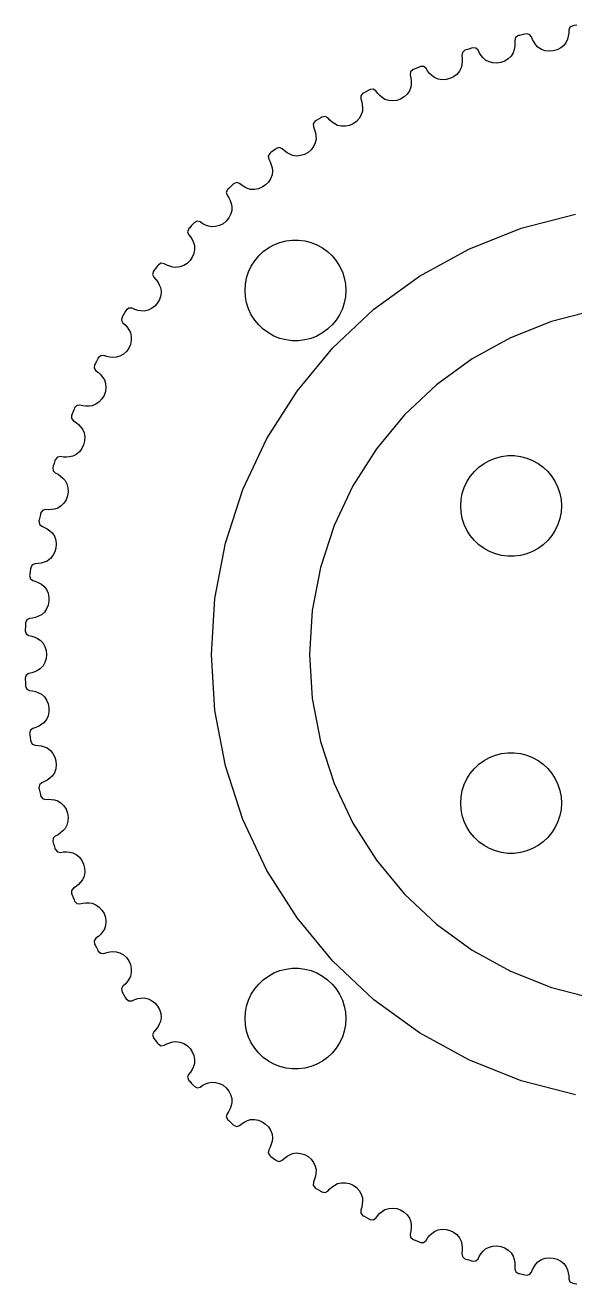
# Model space of a CAD drawing. Header units: metres. Extents: x -22.6 to 22.6, y -22.6 to 22.6.
# Drawn here: x -22.65 to -3.03, y -22.47 to 22.47 of the extents above; entities that cross this region are included whole.
import ezdxf

# ---------------------------------------------------------------- set-up
doc = ezdxf.new("R2010")
doc.units = ezdxf.units.M

msp = doc.modelspace()

# ---------------------------------------------------------------- linework, layer by layer
for p, q in [((-2.95828, 22.4704), (-3.05629, 22.4573)), ((-5.14252, 22.031), (-5.17279, 21.9263)), ((-5.04366, 22.0959), (-5.14252, 22.031)), ((-5.00195, 22.1055), (-5.04366, 22.0959)), ((-4.90544, 22.1271), (-5.00195, 22.1055)), ((-4.80885, 22.1483), (-4.90544, 22.1271)), ((-4.76701, 22.1573), (-4.80885, 22.1483)), ((-4.64984, 22.1402), (-4.76701, 22.1573)), ((-4.57828, 22.058), (-4.64984, 22.1402)), ((-4.53749, 21.9557), (-4.57828, 22.058)), ((-3.26216, 22.0743), (-3.29213, 21.9668)), ((-3.24538, 22.1835), (-3.26216, 22.0743)), ((-3.24211, 22.2937), (-3.24538, 22.1835)), ((-3.20282, 22.3953), (-3.24211, 22.2937)), ((-3.09868, 22.4514), (-3.20282, 22.3953)), ((-3.05629, 22.4573), (-3.09868, 22.4514)), ((-6.95026, 21.5723), (-7.04308, 21.4989)), ((-6.90953, 21.5854), (-6.95026, 21.5723)), ((-6.81528, 21.6153), (-6.90953, 21.5854)), ((-6.7209, 21.6449), (-6.81528, 21.6153)), ((-6.68001, 21.6575), (-6.7209, 21.6449)), ((-6.56178, 21.6507), (-6.68001, 21.6575)), ((-6.48334, 21.5751), (-6.56178, 21.6507)), ((-6.43379, 21.4767), (-6.48334, 21.5751)), ((-5.19414, 21.5963), (-5.2276, 21.4879)), ((-5.17365, 21.706), (-5.19414, 21.5963)), ((-5.16644, 21.8163), (-5.17365, 21.706)), ((-5.17279, 21.9263), (-5.16644, 21.8163)), ((-4.48425, 21.8588), (-4.53749, 21.9557)), ((-4.4193, 21.768), (-4.48425, 21.8588)), ((-4.34335, 21.6839), (-4.4193, 21.768)), ((-4.22226, 21.6066), (-4.34335, 21.6839)), ((-4.08742, 21.559), (-4.22226, 21.6066)), ((-3.66052, 21.5908), (-3.80011, 21.5515)), ((-3.53267, 21.6568), (-3.66052, 21.5908)), ((-3.42226, 21.7477), (-3.53267, 21.6568)), ((-3.33492, 21.8618), (-3.42226, 21.7477)), ((-3.29213, 21.9668), (-3.33492, 21.8618)), ((-7.04308, 21.4989), (-7.0641, 21.392)), ((-7.0641, 21.392), (-7.0482, 21.2829)), ((-7.04576, 21.1725), (-7.05661, 21.0614)), ((-7.0482, 21.2829), (-7.04576, 21.1725)), ((-6.37231, 21.3848), (-6.43379, 21.4767)), ((-6.2997, 21.3), (-6.37231, 21.3848)), ((-6.21671, 21.2229), (-6.2997, 21.3)), ((-6.08934, 21.1564), (-6.21671, 21.2229)), ((-5.95085, 21.1207), (-6.08934, 21.1564)), ((-5.66399, 21.1383), (-5.8071, 21.1149)), ((-5.52835, 21.1896), (-5.66399, 21.1383)), ((-5.40674, 21.2665), (-5.52835, 21.1896)), ((-5.30467, 21.3667), (-5.40674, 21.2665)), ((-5.2276, 21.4879), (-5.30467, 21.3667)), ((-3.94472, 21.5407), (-4.08742, 21.559)), ((-3.80011, 21.5515), (-3.94472, 21.5407)), ((-8.89003, 20.8033), (-8.90166, 20.6949)), ((-8.90166, 20.6949), (-8.87631, 20.5877)), ((-8.80396, 20.8844), (-8.89003, 20.8033)), ((-8.76453, 20.901), (-8.80396, 20.8844)), ((-8.67325, 20.9391), (-8.76453, 20.901)), ((-8.5818, 20.9767), (-8.67325, 20.9391)), ((-8.54216, 20.9928), (-8.5818, 20.9767)), ((-8.4238, 20.9964), (-8.54216, 20.9928)), ((-8.33907, 20.9279), (-8.4238, 20.9964)), ((-8.28113, 20.8342), (-8.33907, 20.9279)), ((-8.21187, 20.748), (-8.28113, 20.8342)), ((-8.13214, 20.6699), (-8.21187, 20.748)), ((-7.23965, 20.7143), (-7.35411, 20.6272)), ((-7.14671, 20.823), (-7.23965, 20.7143)), ((-7.08051, 20.9505), (-7.14671, 20.823)), ((-7.05661, 21.0614), (-7.08051, 20.9505)), ((-5.8071, 21.1149), (-5.95085, 21.1207)), ((-8.87952, 20.2537), (-8.93437, 20.1209)), ((-8.86537, 20.3662), (-8.87952, 20.2537)), ((-8.87631, 20.5877), (-8.86426, 20.4778)), ((-8.86426, 20.4778), (-8.86537, 20.3662)), ((-8.04276, 20.6003), (-8.13214, 20.6699)), ((-7.91006, 20.5452), (-8.04276, 20.6003)), ((-7.769, 20.5217), (-7.91006, 20.5452)), ((-7.62529, 20.5285), (-7.769, 20.5217)), ((-7.48477, 20.5642), (-7.62529, 20.5285)), ((-7.35411, 20.6272), (-7.48477, 20.5642)), ((-10.6693, 19.9493), (-10.6715, 19.8403)), ((-10.6715, 19.8403), (-10.6369, 19.7357)), ((-10.5907, 20.0376), (-10.6693, 19.9493)), ((-10.5528, 20.0576), (-10.5907, 20.0376)), ((-10.4652, 20.1035), (-10.5528, 20.0576)), ((-10.3774, 20.149), (-10.4652, 20.1035)), ((-10.3393, 20.1685), (-10.3774, 20.149)), ((-10.2217, 20.1823), (-10.3393, 20.1685)), ((-10.1313, 20.1215), (-10.2217, 20.1823)), ((-10.0654, 20.0332), (-10.1313, 20.1215)), ((-9.98894, 19.9534), (-10.0654, 20.0332)), ((-9.90269, 19.8825), (-9.98894, 19.9534)), ((-9.80757, 19.8209), (-9.90269, 19.8825)), ((-9.67059, 19.7776), (-9.80757, 19.8209)), ((-9.52802, 19.7664), (-9.67059, 19.7776)), ((-9.38545, 19.7858), (-9.52802, 19.7664)), ((-9.24858, 19.8336), (-9.38545, 19.7858)), ((-9.1239, 19.9077), (-9.24858, 19.8336)), ((-9.01749, 20.0045), (-9.1239, 19.9077)), ((-8.93437, 20.1209), (-9.01749, 20.0045)), ((-10.6109, 19.4027), (-10.654, 19.2657)), ((-10.6369, 19.7357), (-10.6153, 19.6273)), ((-10.6153, 19.6273), (-10.6067, 19.516)), ((-10.6067, 19.516), (-10.6109, 19.4027)), ((-12.2967, 19.0383), (-12.3674, 18.9435)), ((-12.3674, 18.9435), (-12.3601, 18.8347)), ((-12.2608, 19.0616), (-12.2967, 19.0383)), ((-12.1775, 19.1149), (-12.2608, 19.0616)), ((-12.094, 19.1678), (-12.1775, 19.1149)), ((-12.0578, 19.1906), (-12.094, 19.1678)), ((-11.9418, 19.2146), (-12.0578, 19.1906)), ((-11.8465, 19.1619), (-11.9418, 19.2146)), ((-11.7731, 19.0797), (-11.8465, 19.1619)), ((-11.69, 19.0069), (-11.7731, 19.0797)), ((-11.5979, 18.9438), (-11.69, 19.0069)), ((-11.4978, 18.8907), (-11.5979, 18.9438)), ((-11.3575, 18.8595), (-11.4978, 18.8907)), ((-11.0742, 18.8925), (-11.2145, 18.8608)), ((-10.942, 18.9521), (-11.0742, 18.8925)), ((-10.8242, 19.0368), (-10.942, 18.9521)), ((-10.7267, 19.1425), (-10.8242, 19.0368)), ((-10.654, 19.2657), (-10.7267, 19.1425)), ((-12.3601, 18.8347), (-12.3165, 18.7335)), ((-12.3165, 18.7335), (-12.2855, 18.6275)), ((-12.2855, 18.6275), (-12.2672, 18.5173)), ((-12.2672, 18.5173), (-12.2616, 18.4041)), ((-11.2145, 18.8608), (-11.3575, 18.8595)), ((-13.7971, 17.9808), (-13.8755, 17.9204)), ((-13.7186, 18.0408), (-13.7971, 17.9808)), ((-13.6844, 18.0667), (-13.7186, 18.0408)), ((-13.571, 18.1007), (-13.6844, 18.0667)), ((-13.4715, 18.0565), (-13.571, 18.1007)), ((-13.3912, 17.981), (-13.4715, 18.0565)), ((-13.302, 17.9157), (-13.3912, 17.981)), ((-12.4422, 18.0209), (-12.5522, 17.9263)), ((-12.3542, 18.1347), (-12.4422, 18.0209)), ((-12.2926, 18.2638), (-12.3542, 18.1347)), ((-12.2616, 18.4041), (-12.2926, 18.2638)), ((-13.9093, 17.8941), (-13.9714, 17.7935)), ((-13.9714, 17.7935), (-13.9546, 17.6858)), ((-13.9546, 17.6858), (-13.9023, 17.5888)), ((-13.8755, 17.9204), (-13.9093, 17.8941)), ((-13.9023, 17.5888), (-13.8623, 17.4858)), ((-13.2048, 17.8608), (-13.302, 17.9157)), ((-13.1004, 17.8167), (-13.2048, 17.8608)), ((-12.958, 17.7978), (-13.1004, 17.8167)), ((-12.8157, 17.8116), (-12.958, 17.7978)), ((-12.6786, 17.8554), (-12.8157, 17.8116)), ((-12.5522, 17.9263), (-12.6786, 17.8554)), ((-13.8376, 17.1229), (-13.8878, 16.989)), ((-13.8623, 17.4858), (-13.8345, 17.3777)), ((-13.819, 17.2654), (-13.8376, 17.1229)), ((-13.8345, 17.3777), (-13.819, 17.2654)), ((-15.3845, 16.6429), (-15.4159, 16.6138)), ((-15.3118, 16.7099), (-15.3845, 16.6429)), ((-15.2387, 16.7765), (-15.3118, 16.7099)), ((-15.207, 16.8052), (-15.2387, 16.7765)), ((-15.097, 16.849), (-15.207, 16.8052)), ((-14.9939, 16.8137), (-15.097, 16.849)), ((-14.9074, 16.7454), (-14.9939, 16.8137)), ((-14.8129, 16.6882), (-14.9074, 16.7454)), ((-14.7112, 16.642), (-14.8129, 16.6882)), ((-14.6034, 16.6071), (-14.7112, 16.642)), ((-14.1866, 16.6824), (-14.3193, 16.6269)), ((-14.0668, 16.7641), (-14.1866, 16.6824)), ((-13.9655, 16.8679), (-14.0668, 16.7641)), ((-13.8878, 16.989), (-13.9655, 16.8679)), ((-15.4159, 16.6138), (-15.469, 16.5081)), ((-15.469, 16.5081), (-15.4429, 16.4023)), ((-15.4429, 16.4023), (-15.3824, 16.3102)), ((-15.3824, 16.3102), (-15.3335, 16.2111)), ((-15.3335, 16.2111), (-15.2964, 16.1058)), ((-14.4599, 16.6008), (-14.6034, 16.6071)), ((-14.3193, 16.6269), (-14.4599, 16.6008)), ((-15.2773, 15.8517), (-15.3156, 15.7139)), ((-15.2964, 16.1058), (-15.2712, 15.9953)), ((-15.2712, 15.9953), (-15.2773, 15.8517)), ((-16.7099, 15.3118), (-16.7765, 15.2387)), ((-16.6429, 15.3845), (-16.7099, 15.3118)), ((-16.6138, 15.4159), (-16.6429, 15.3845)), ((-16.508, 15.4691), (-16.6138, 15.4159)), ((-16.4023, 15.4429), (-16.508, 15.4691)), ((-16.3102, 15.3824), (-16.4023, 15.4429)), ((-16.211, 15.3336), (-16.3102, 15.3824)), ((-16.1057, 15.2965), (-16.211, 15.3336)), ((-15.9953, 15.2712), (-16.1057, 15.2965)), ((-15.7139, 15.3156), (-15.8517, 15.2773)), ((-15.5866, 15.3825), (-15.7139, 15.3156)), ((-15.4743, 15.4743), (-15.5866, 15.3825)), ((-15.3825, 15.5866), (-15.4743, 15.4743)), ((-15.3156, 15.7139), (-15.3825, 15.5866)), ((-4.94426, 15.2169), (-2.99809, 15.7166)), ((-16.8052, 15.207), (-16.8489, 15.0971)), ((-16.8489, 15.0971), (-16.8137, 14.9939)), ((-16.8137, 14.9939), (-16.7454, 14.9075)), ((-16.7765, 15.2387), (-16.8052, 15.207)), ((-16.7454, 14.9075), (-16.688, 14.813)), ((-15.8517, 15.2773), (-15.9953, 15.2712)), ((-6.81245, 14.4772), (-4.94426, 15.2169)), ((-16.688, 14.813), (-16.6419, 14.7114)), ((-16.6419, 14.7114), (-16.6071, 14.6034)), ((-16.6008, 14.4599), (-16.6269, 14.3193)), ((-16.6071, 14.6034), (-16.6008, 14.4599)), ((-14.3121, 14.2322), (-14.1474, 14.3869)), ((-14.1474, 14.3869), (-13.9645, 14.5198)), ((-13.9645, 14.5198), (-13.7664, 14.6287)), ((-13.7664, 14.6287), (-13.5562, 14.7119)), ((-13.5562, 14.7119), (-13.3373, 14.7681)), ((-13.3373, 14.7681), (-13.113, 14.7964)), ((-13.113, 14.7964), (-12.887, 14.7964)), ((-12.887, 14.7964), (-12.6627, 14.7681)), ((-12.6627, 14.7681), (-12.4438, 14.7119)), ((-12.4438, 14.7119), (-12.2336, 14.6287)), ((-12.2336, 14.6287), (-12.0355, 14.5198)), ((-12.0355, 14.5198), (-11.8526, 14.3869)), ((-11.8526, 14.3869), (-11.6879, 14.2322)), ((-8.57323, 13.5092), (-6.81245, 14.4772)), ((-17.7934, 13.9715), (-17.8941, 13.9093)), ((-17.6858, 13.9546), (-17.7934, 13.9715)), ((-17.5888, 13.9024), (-17.6858, 13.9546)), ((-16.8679, 13.9655), (-16.989, 13.8878)), ((-16.7641, 14.0668), (-16.8679, 13.9655)), ((-16.6824, 14.1866), (-16.7641, 14.0668)), ((-16.6269, 14.3193), (-16.6824, 14.1866)), ((-14.5773, 13.8671), (-14.4562, 14.058)), ((-14.4562, 14.058), (-14.3121, 14.2322)), ((-11.6879, 14.2322), (-11.5438, 14.058)), ((-11.5438, 14.058), (-11.4226, 13.8671)), ((-18.0667, 13.6844), (-18.1006, 13.5712)), ((-18.1006, 13.5712), (-18.0565, 13.4715)), ((-18.0408, 13.7186), (-18.0667, 13.6844)), ((-17.9808, 13.7971), (-18.0408, 13.7186)), ((-17.9204, 13.8755), (-17.9808, 13.7971)), ((-17.8941, 13.9093), (-17.9204, 13.8755)), ((-17.4857, 13.8624), (-17.5888, 13.9024)), ((-17.3776, 13.8346), (-17.4857, 13.8624)), ((-17.2654, 13.819), (-17.3776, 13.8346)), ((-17.1229, 13.8376), (-17.2654, 13.819)), ((-16.989, 13.8878), (-17.1229, 13.8376)), ((-14.7434, 13.4476), (-14.6736, 13.6626)), ((-14.6736, 13.6626), (-14.5773, 13.8671)), ((-11.4226, 13.8671), (-11.3264, 13.6626)), ((-11.3264, 13.6626), (-11.2565, 13.4476)), ((-10.1988, 12.3282), (-8.57323, 13.5092)), ((-18.0565, 13.4715), (-17.9809, 13.3913)), ((-17.9809, 13.3913), (-17.9156, 13.3022)), ((-17.9156, 13.3022), (-17.8607, 13.205)), ((-17.8607, 13.205), (-17.8167, 13.1004)), ((-17.8167, 13.1004), (-17.7978, 12.958)), ((-14.8, 13), (-14.7858, 13.2256)), ((-14.7858, 13.2256), (-14.7434, 13.4476)), ((-11.2565, 13.4476), (-11.2142, 13.2256)), ((-11.2142, 13.2256), (-11.2, 13)), ((-17.8554, 12.6786), (-17.9263, 12.5522)), ((-17.8116, 12.8157), (-17.8554, 12.6786)), ((-17.7978, 12.958), (-17.8116, 12.8157)), ((-14.7858, 12.7744), (-14.8, 13)), ((-14.7434, 12.5524), (-14.7858, 12.7744)), ((-11.2142, 12.7744), (-11.2565, 12.5524)), ((-11.2, 13), (-11.2142, 12.7744)), ((-19.1149, 12.1775), (-19.1678, 12.094)), ((-19.0616, 12.2608), (-19.1149, 12.1775)), ((-19.0383, 12.2967), (-19.0616, 12.2608)), ((-18.9434, 12.3675), (-19.0383, 12.2967)), ((-18.8347, 12.3601), (-18.9434, 12.3675)), ((-18.7335, 12.3165), (-18.8347, 12.3601)), ((-18.6274, 12.2857), (-18.7335, 12.3165)), ((-18.5172, 12.2674), (-18.6274, 12.2857)), ((-18.4041, 12.2616), (-18.5172, 12.2674)), ((-18.2638, 12.2926), (-18.4041, 12.2616)), ((-18.1347, 12.3542), (-18.2638, 12.2926)), ((-18.0209, 12.4422), (-18.1347, 12.3542)), ((-17.9263, 12.5522), (-18.0209, 12.4422)), ((-14.6736, 12.3374), (-14.7434, 12.5524)), ((-14.5773, 12.1328), (-14.6736, 12.3374)), ((-11.6635, 10.9527), (-10.1988, 12.3282)), ((-11.3264, 12.3374), (-11.4226, 12.1328)), ((-11.2565, 12.5524), (-11.3264, 12.3374)), ((-2.34225, 12.2786), (-3.8627, 11.8882)), ((-19.1906, 12.0578), (-19.2146, 11.9419)), ((-19.2146, 11.9419), (-19.1619, 11.8465)), ((-19.1678, 12.094), (-19.1906, 12.0578)), ((-19.1619, 11.8465), (-19.0797, 11.7732)), ((-19.0797, 11.7732), (-19.0068, 11.6901)), ((-19.0068, 11.6901), (-18.9437, 11.598)), ((-14.4562, 11.942), (-14.5773, 12.1328)), ((-14.3121, 11.7678), (-14.4562, 11.942)), ((-14.1474, 11.6131), (-14.3121, 11.7678)), ((-11.6879, 11.7678), (-11.8526, 11.6131)), ((-11.5438, 11.942), (-11.6879, 11.7678)), ((-11.4226, 12.1328), (-11.5438, 11.942)), ((-3.8627, 11.8882), (-5.32224, 11.3103)), ((-18.9437, 11.598), (-18.8907, 11.4978)), ((-18.8907, 11.4978), (-18.8595, 11.3575)), ((-18.8595, 11.3575), (-18.8608, 11.2145)), ((-13.9645, 11.4802), (-14.1474, 11.6131)), ((-13.7664, 11.3713), (-13.9645, 11.4802)), ((-13.5562, 11.2881), (-13.7664, 11.3713)), ((-13.3373, 11.2319), (-13.5562, 11.2881)), ((-12.4438, 11.2881), (-12.6627, 11.2319)), ((-12.2336, 11.3713), (-12.4438, 11.2881)), ((-12.0355, 11.4802), (-12.2336, 11.3713)), ((-11.8526, 11.6131), (-12.0355, 11.4802)), ((-5.32224, 11.3103), (-6.69783, 10.5541)), ((-19.0368, 10.8242), (-19.1425, 10.7267)), ((-18.9521, 10.942), (-19.0368, 10.8242)), ((-18.8925, 11.0742), (-18.9521, 10.942)), ((-18.8608, 11.2145), (-18.8925, 11.0742)), ((-13.113, 11.2036), (-13.3373, 11.2319)), ((-12.887, 11.2036), (-13.113, 11.2036)), ((-12.9443, 9.40456), (-11.6635, 10.9527)), ((-12.6627, 11.2319), (-12.887, 11.2036)), ((-20.1685, 10.3393), (-20.1822, 10.2218)), ((-20.149, 10.3774), (-20.1685, 10.3393)), ((-20.1035, 10.4652), (-20.149, 10.3774)), ((-20.0576, 10.5528), (-20.1035, 10.4652)), ((-20.0376, 10.5907), (-20.0576, 10.5528)), ((-19.9492, 10.6694), (-20.0376, 10.5907)), ((-19.8403, 10.6715), (-19.9492, 10.6694)), ((-19.7357, 10.6369), (-19.8403, 10.6715)), ((-19.6272, 10.6154), (-19.7357, 10.6369)), ((-19.5159, 10.6068), (-19.6272, 10.6154)), ((-19.4027, 10.6109), (-19.5159, 10.6068)), ((-19.2657, 10.654), (-19.4027, 10.6109)), ((-19.1425, 10.7267), (-19.2657, 10.654)), ((-6.69783, 10.5541), (-7.96779, 9.63141)), ((-20.1822, 10.2218), (-20.1215, 10.1313)), ((-20.1215, 10.1313), (-20.0331, 10.0655)), ((-20.0331, 10.0655), (-19.9533, 9.98907)), ((-19.9533, 9.98907), (-19.8824, 9.90285)), ((-19.8824, 9.90285), (-19.8209, 9.80757)), ((-19.8209, 9.80757), (-19.7776, 9.67059)), ((-19.7664, 9.52802), (-19.7858, 9.38545)), ((-19.7776, 9.67059), (-19.7664, 9.52802)), ((-7.96779, 9.63141), (-9.11211, 8.55682)), ((-20.0045, 9.01749), (-20.1209, 8.93437)), ((-19.9077, 9.1239), (-20.0045, 9.01749)), ((-19.8336, 9.24858), (-19.9077, 9.1239)), ((-19.7858, 9.38545), (-19.8336, 9.24858)), ((-14.0209, 7.70805), (-12.9443, 9.40456)), ((-20.9928, 8.54216), (-20.9963, 8.42393)), ((-20.9767, 8.5818), (-20.9928, 8.54216)), ((-20.9391, 8.67325), (-20.9767, 8.5818)), ((-20.901, 8.76453), (-20.9391, 8.67325)), ((-20.8844, 8.80396), (-20.901, 8.76453)), ((-20.8032, 8.89015), (-20.8844, 8.80396)), ((-20.6949, 8.90166), (-20.8032, 8.89015)), ((-20.5876, 8.87636), (-20.6949, 8.90166)), ((-20.4778, 8.8644), (-20.5876, 8.87636)), ((-20.3661, 8.86552), (-20.4778, 8.8644)), ((-20.2537, 8.87952), (-20.3661, 8.86552)), ((-20.1209, 8.93437), (-20.2537, 8.87952)), ((-9.11211, 8.55682), (-10.1127, 7.34731)), ((-20.9963, 8.42393), (-20.9279, 8.33907)), ((-20.9279, 8.33907), (-20.8342, 8.28117)), ((-20.8342, 8.28117), (-20.748, 8.21202)), ((-20.748, 8.21202), (-20.6698, 8.13231)), ((-20.6698, 8.13231), (-20.6003, 8.04276)), ((-20.6003, 8.04276), (-20.5452, 7.91006)), ((-20.5452, 7.91006), (-20.5217, 7.769)), ((-20.5217, 7.769), (-20.5285, 7.62529)), ((-14.8764, 5.88998), (-14.0209, 7.70805)), ((-20.7143, 7.23965), (-20.823, 7.14671)), ((-20.6272, 7.35411), (-20.7143, 7.23965)), ((-20.5642, 7.48477), (-20.6272, 7.35411)), ((-20.5285, 7.62529), (-20.5642, 7.48477)), ((-10.1127, 7.34731), (-10.9538, 6.02191)), ((-21.6153, 6.81528), (-21.6449, 6.7209)), ((-21.5854, 6.90953), (-21.6153, 6.81528)), ((-21.5723, 6.95026), (-21.5854, 6.90953)), ((-21.4989, 7.0432), (-21.5723, 6.95026)), ((-21.392, 7.0641), (-21.4989, 7.0432)), ((-21.2829, 7.04825), (-21.392, 7.0641)), ((-21.1724, 7.04591), (-21.2829, 7.04825)), ((-21.0613, 7.05676), (-21.1724, 7.04591)), ((-20.9505, 7.08051), (-21.0613, 7.05676)), ((-20.823, 7.14671), (-20.9505, 7.08051)), ((-6.45035, 6.68991), (-6.26749, 6.82278)), ((-6.26749, 6.82278), (-6.0694, 6.93169)), ((-6.0694, 6.93169), (-5.85922, 7.01489)), ((-5.85922, 7.01489), (-5.64027, 7.07111)), ((-5.64027, 7.07111), (-5.41602, 7.09944)), ((-5.41602, 7.09944), (-5.18997, 7.09944)), ((-5.18997, 7.09944), (-4.96571, 7.07111)), ((-4.96571, 7.07111), (-4.74677, 7.01489)), ((-4.74677, 7.01489), (-4.53659, 6.93169)), ((-4.53659, 6.93169), (-4.3385, 6.82278)), ((-4.3385, 6.82278), (-4.15562, 6.68991)), ((-21.6449, 6.7209), (-21.6575, 6.68001)), ((-21.6575, 6.68001), (-21.6506, 6.56192)), ((-21.6506, 6.56192), (-21.5751, 6.48334)), ((-21.5751, 6.48334), (-21.4767, 6.43384)), ((-21.4767, 6.43384), (-21.3848, 6.37247)), ((-21.3848, 6.37247), (-21.3, 6.29987)), ((-21.3, 6.29987), (-21.2229, 6.21671)), ((-6.88034, 6.17015), (-6.75922, 6.36101)), ((-6.75922, 6.36101), (-6.61514, 6.53517)), ((-6.61514, 6.53517), (-6.45035, 6.68991)), ((-4.15562, 6.68991), (-3.99084, 6.53517)), ((-3.99084, 6.53517), (-3.84676, 6.36101)), ((-3.84676, 6.36101), (-3.72565, 6.17015)), ((-21.2229, 6.21671), (-21.1564, 6.08934)), ((-21.1564, 6.08934), (-21.1207, 5.95085)), ((-21.1207, 5.95085), (-21.1149, 5.8071)), ((-15.4973, 3.97903), (-14.8764, 5.88998)), ((-10.9538, 6.02191), (-11.6222, 4.60155)), ((-7.04645, 5.75064), (-6.97659, 5.96562)), ((-6.97659, 5.96562), (-6.88034, 6.17015)), ((-3.72565, 6.17015), (-3.62939, 5.96562)), ((-3.62939, 5.96562), (-3.55954, 5.75064)), ((-21.2665, 5.40674), (-21.3667, 5.30467)), ((-21.1896, 5.52835), (-21.2665, 5.40674)), ((-21.1383, 5.66399), (-21.1896, 5.52835)), ((-21.1149, 5.8071), (-21.1383, 5.66399)), ((-7.103, 5.30299), (-7.08879, 5.52859)), ((-7.08879, 5.52859), (-7.04645, 5.75064)), ((-3.55954, 5.75064), (-3.51718, 5.52859)), ((-3.51718, 5.52859), (-3.50299, 5.30299)), ((-22.1055, 5.00195), (-22.1271, 4.90544)), ((-22.0959, 5.04366), (-22.1055, 5.00195)), ((-22.0309, 5.14264), (-22.0959, 5.04366)), ((-21.9263, 5.17279), (-22.0309, 5.14264)), ((-21.8162, 5.16649), (-21.9263, 5.17279)), ((-21.7059, 5.1738), (-21.8162, 5.16649)), ((-21.5962, 5.19431), (-21.7059, 5.1738)), ((-21.4879, 5.2276), (-21.5962, 5.19431)), ((-21.3667, 5.30467), (-21.4879, 5.2276)), ((-7.08879, 5.07739), (-7.103, 5.30299)), ((-7.04645, 4.85535), (-7.08879, 5.07739)), ((-3.51718, 5.07739), (-3.55954, 4.85535)), ((-3.50299, 5.30299), (-3.51718, 5.07739)), ((-22.1483, 4.80885), (-22.1573, 4.76701)), ((-22.1573, 4.76701), (-22.1402, 4.64998)), ((-22.1271, 4.90544), (-22.1483, 4.80885)), ((-22.1402, 4.64998), (-22.058, 4.57828)), ((-22.058, 4.57828), (-21.9557, 4.53755)), ((-21.9557, 4.53755), (-21.8588, 4.48441)), ((-11.6222, 4.60155), (-12.1073, 3.10861)), ((-6.97659, 4.64037), (-7.04645, 4.85535)), ((-6.88034, 4.43584), (-6.97659, 4.64037)), ((-3.62939, 4.64037), (-3.72565, 4.43584)), ((-3.55954, 4.85535), (-3.62939, 4.64037)), ((-21.8588, 4.48441), (-21.768, 4.41948)), ((-21.768, 4.41948), (-21.6839, 4.34335)), ((-21.6839, 4.34335), (-21.6066, 4.22226)), ((-21.6066, 4.22226), (-21.559, 4.08742)), ((-21.559, 4.08742), (-21.5407, 3.94472)), ((-6.75922, 4.24498), (-6.88034, 4.43584)), ((-6.61514, 4.0708), (-6.75922, 4.24498)), ((-6.45035, 3.91606), (-6.61514, 4.0708)), ((-3.99084, 4.0708), (-4.15562, 3.91606)), ((-3.84676, 4.24498), (-3.99084, 4.0708)), ((-3.72565, 4.43584), (-3.84676, 4.24498)), ((-21.5908, 3.66052), (-21.6568, 3.53267)), ((-21.5515, 3.80011), (-21.5908, 3.66052)), ((-21.5407, 3.94472), (-21.5515, 3.80011)), ((-15.8738, 2.00533), (-15.4973, 3.97903)), ((-6.26749, 3.7832), (-6.45035, 3.91606)), ((-6.0694, 3.6743), (-6.26749, 3.7832)), ((-5.85922, 3.59109), (-6.0694, 3.6743)), ((-4.53659, 3.6743), (-4.74677, 3.59109)), ((-4.3385, 3.7832), (-4.53659, 3.6743)), ((-4.15562, 3.91606), (-4.3385, 3.7832)), ((-22.3953, 3.20296), (-22.4514, 3.09868)), ((-22.2937, 3.24211), (-22.3953, 3.20296)), ((-22.1835, 3.24542), (-22.2937, 3.24211)), ((-22.0743, 3.26231), (-22.1835, 3.24542)), ((-21.9667, 3.2923), (-22.0743, 3.26231)), ((-21.8618, 3.33492), (-21.9667, 3.2923)), ((-21.7477, 3.42226), (-21.8618, 3.33492)), ((-21.6568, 3.53267), (-21.7477, 3.42226)), ((-5.64027, 3.53488), (-5.85922, 3.59109)), ((-5.41602, 3.50655), (-5.64027, 3.53488)), ((-5.18997, 3.50655), (-5.41602, 3.50655)), ((-4.96571, 3.53488), (-5.18997, 3.50655)), ((-4.74677, 3.59109), (-4.96571, 3.53488)), ((-22.4831, 2.8602), (-22.4884, 2.81775)), ((-22.4884, 2.81775), (-22.4612, 2.70264)), ((-22.4704, 2.95828), (-22.4831, 2.8602)), ((-22.4573, 3.05629), (-22.4704, 2.95828)), ((-22.4612, 2.70264), (-22.3731, 2.63837)), ((-22.4514, 3.09868), (-22.4573, 3.05629)), ((-12.1073, 3.10861), (-12.4014, 1.56665)), ((-22.3731, 2.63837), (-22.2676, 2.60672)), ((-22.2676, 2.60672), (-22.1664, 2.56223)), ((-22.1664, 2.56223), (-22.0703, 2.50545)), ((-22.0703, 2.50545), (-21.98, 2.43695)), ((-21.98, 2.43695), (-21.8924, 2.32304)), ((-21.8924, 2.32304), (-21.8332, 2.19287)), ((-21.8332, 2.19287), (-21.8025, 2.05231)), ((-21.8007, 1.9073), (-21.8277, 1.76482)), ((-21.8025, 2.05231), (-21.8007, 1.9073)), ((-16, 0), (-15.8738, 2.00533)), ((-22.1701, 1.36525), (-22.2746, 1.326)), ((-22.0692, 1.41684), (-22.1701, 1.36525)), ((-21.9632, 1.51381), (-22.0692, 1.41684)), ((-21.8822, 1.63171), (-21.9632, 1.51381)), ((-21.8277, 1.76482), (-21.8822, 1.63171)), ((-12.4014, 1.56665), (-12.5, 0)), ((-22.6427, 0.988602), (-22.6468, 0.889786)), ((-22.6382, 1.08739), (-22.6427, 0.988602)), ((-22.6361, 1.13013), (-22.6382, 1.08739)), ((-22.5892, 1.23889), (-22.6361, 1.13013)), ((-22.4914, 1.28676), (-22.5892, 1.23889)), ((-22.382, 1.29965), (-22.4914, 1.28676)), ((-22.2746, 1.326), (-22.382, 1.29965)), ((-22.6468, 0.889786), (-22.6484, 0.847031)), ((-22.6484, 0.847031), (-22.6113, 0.734741)), ((-22.6113, 0.734741), (-22.5179, 0.678375)), ((-22.5179, 0.678375), (-22.41, 0.656052)), ((-22.41, 0.656052), (-22.3054, 0.620544)), ((-22.3054, 0.620544), (-22.2047, 0.572357)), ((-22.2047, 0.572357), (-22.1087, 0.511993)), ((-22.1087, 0.511993), (-22.0116, 0.406158)), ((-22.0116, 0.406158), (-21.9412, 0.281647)), ((-21.9412, 0.281647), (-21.8984, 0.144287)), ((-21.8984, 0.144287), (-21.884, 0)), ((-21.884, 0), (-21.8984, -0.144287)), ((-15.8738, -2.00533), (-16, 0)), ((-12.5, 0), (-12.4014, -1.56665)), ((-22.0116, -0.406158), (-22.1087, -0.511993)), ((-21.9412, -0.281647), (-22.0116, -0.406158)), ((-21.8984, -0.144287), (-21.9412, -0.281647)), ((-22.6113, -0.734589), (-22.6484, -0.847031)), ((-22.6484, -0.847031), (-22.6468, -0.889786)), ((-22.6468, -0.889786), (-22.6427, -0.988602)), ((-22.5179, -0.678375), (-22.6113, -0.734589)), ((-22.41, -0.655991), (-22.5179, -0.678375)), ((-22.3054, -0.620392), (-22.41, -0.655991)), ((-22.2047, -0.572189), (-22.3054, -0.620392)), ((-22.1087, -0.511993), (-22.2047, -0.572189)), ((-22.6427, -0.988602), (-22.6382, -1.08739)), ((-22.6382, -1.08739), (-22.6361, -1.13011)), ((-22.6361, -1.13011), (-22.5892, -1.23875)), ((-22.5892, -1.23875), (-22.4914, -1.28676)), ((-22.4914, -1.28676), (-22.382, -1.29961)), ((-22.382, -1.29961), (-22.2746, -1.32585)), ((-22.2746, -1.32585), (-22.1701, -1.36507)), ((-22.1701, -1.36507), (-22.0692, -1.41684)), ((-22.0692, -1.41684), (-21.9632, -1.51381)), ((-21.9632, -1.51381), (-21.8822, -1.63171)), ((-21.8822, -1.63171), (-21.8277, -1.76482)), ((-21.8277, -1.76482), (-21.8007, -1.9073)), ((-12.4014, -1.56665), (-12.1073, -3.10861)), ((-21.8332, -2.19287), (-21.8924, -2.32304)), ((-21.8025, -2.05231), (-21.8332, -2.19287)), ((-21.8007, -1.9073), (-21.8025, -2.05231)), ((-15.4973, -3.97903), (-15.8738, -2.00533)), ((-22.3731, -2.63837), (-22.4612, -2.7025)), ((-22.2676, -2.60666), (-22.3731, -2.63837)), ((-22.1665, -2.56207), (-22.2676, -2.60666)), ((-22.0704, -2.50528), (-22.1665, -2.56207)), ((-21.98, -2.43695), (-22.0704, -2.50528)), ((-21.8924, -2.32304), (-21.98, -2.43695)), ((-22.4612, -2.7025), (-22.4884, -2.81775)), ((-22.4884, -2.81775), (-22.4831, -2.8602)), ((-22.4831, -2.8602), (-22.4704, -2.95828)), ((-22.4704, -2.95828), (-22.4573, -3.05629)), ((-22.4573, -3.05629), (-22.4514, -3.09868)), ((-22.4514, -3.09868), (-22.3953, -3.20282)), ((-12.1073, -3.10861), (-11.6222, -4.60155)), ((-22.3953, -3.20282), (-22.2937, -3.24211)), ((-22.2937, -3.24211), (-22.1835, -3.24538)), ((-22.1835, -3.24538), (-22.0743, -3.26216)), ((-22.0743, -3.26216), (-21.9668, -3.29213)), ((-21.9668, -3.29213), (-21.8618, -3.33492)), ((-21.8618, -3.33492), (-21.7477, -3.42226)), ((-21.7477, -3.42226), (-21.6568, -3.53267)), ((-21.6568, -3.53267), (-21.5908, -3.66052)), ((-6.0694, -3.6743), (-5.85922, -3.59109)), ((-5.85922, -3.59109), (-5.64027, -3.53488)), ((-5.64027, -3.53488), (-5.41602, -3.50655)), ((-5.41602, -3.50655), (-5.18997, -3.50655)), ((-5.18997, -3.50655), (-4.96571, -3.53488)), ((-4.96571, -3.53488), (-4.74677, -3.59109)), ((-4.74677, -3.59109), (-4.53659, -3.6743)), ((-21.5908, -3.66052), (-21.5515, -3.80011)), ((-21.5407, -3.94472), (-21.559, -4.08742)), ((-21.5515, -3.80011), (-21.5407, -3.94472)), ((-14.8764, -5.88998), (-15.4973, -3.97903)), ((-6.61514, -4.0708), (-6.45035, -3.91606)), ((-6.45035, -3.91606), (-6.26749, -3.7832)), ((-6.26749, -3.7832), (-6.0694, -3.6743)), ((-4.53659, -3.6743), (-4.3385, -3.7832)), ((-4.3385, -3.7832), (-4.15562, -3.91606)), ((-4.15562, -3.91606), (-3.99084, -4.0708)), ((-21.8588, -4.48425), (-21.9557, -4.53749)), ((-21.768, -4.4193), (-21.8588, -4.48425)), ((-21.6839, -4.34335), (-21.768, -4.4193)), ((-21.6066, -4.22226), (-21.6839, -4.34335)), ((-21.559, -4.08742), (-21.6066, -4.22226)), ((-6.97659, -4.64037), (-6.88034, -4.43584)), ((-6.88034, -4.43584), (-6.75922, -4.24498)), ((-6.75922, -4.24498), (-6.61514, -4.0708)), ((-3.99084, -4.0708), (-3.84676, -4.24498)), ((-3.84676, -4.24498), (-3.72565, -4.43584)), ((-3.72565, -4.43584), (-3.62939, -4.64037)), ((-22.1402, -4.64984), (-22.1573, -4.76701)), ((-22.1573, -4.76701), (-22.1483, -4.80885)), ((-22.1483, -4.80885), (-22.1271, -4.90544)), ((-22.058, -4.57828), (-22.1402, -4.64984)), ((-22.1271, -4.90544), (-22.1055, -5.00195)), ((-21.9557, -4.53749), (-22.058, -4.57828)), ((-11.6222, -4.60155), (-10.9538, -6.02191)), ((-7.08879, -5.07739), (-7.04645, -4.85535)), ((-7.04645, -4.85535), (-6.97659, -4.64037)), ((-3.62939, -4.64037), (-3.55954, -4.85535)), ((-3.55954, -4.85535), (-3.51718, -5.07739)), ((-22.1055, -5.00195), (-22.0959, -5.04366)), ((-22.0959, -5.04366), (-22.031, -5.14252)), ((-22.031, -5.14252), (-21.9263, -5.17279)), ((-21.9263, -5.17279), (-21.8163, -5.16644)), ((-21.8163, -5.16644), (-21.706, -5.17365)), ((-21.706, -5.17365), (-21.5963, -5.19414)), ((-21.5963, -5.19414), (-21.4879, -5.2276)), ((-21.4879, -5.2276), (-21.3667, -5.30467)), ((-21.3667, -5.30467), (-21.2665, -5.40674)), ((-7.103, -5.30299), (-7.08879, -5.07739)), ((-7.08879, -5.52859), (-7.103, -5.30299)), ((-3.51718, -5.07739), (-3.50299, -5.30299)), ((-3.50299, -5.30299), (-3.51718, -5.52859)), ((-21.2665, -5.40674), (-21.1896, -5.52835)), ((-21.1896, -5.52835), (-21.1383, -5.66399)), ((-21.1383, -5.66399), (-21.1149, -5.8071)), ((-21.1149, -5.8071), (-21.1207, -5.95085)), ((-7.04645, -5.75064), (-7.08879, -5.52859)), ((-6.97659, -5.96562), (-7.04645, -5.75064)), ((-3.55954, -5.75064), (-3.62939, -5.96562)), ((-3.51718, -5.52859), (-3.55954, -5.75064)), ((-21.2229, -6.21671), (-21.3, -6.2997)), ((-21.1564, -6.08934), (-21.2229, -6.21671)), ((-21.1207, -5.95085), (-21.1564, -6.08934)), ((-14.0209, -7.70805), (-14.8764, -5.88998)), ((-10.9538, -6.02191), (-10.1127, -7.34731)), ((-6.88034, -6.17015), (-6.97659, -5.96562)), ((-6.75922, -6.36101), (-6.88034, -6.17015)), ((-3.72565, -6.17015), (-3.84676, -6.36101)), ((-3.62939, -5.96562), (-3.72565, -6.17015)), ((-21.6507, -6.56178), (-21.6575, -6.68001)), ((-21.6575, -6.68001), (-21.6449, -6.7209)), ((-21.5751, -6.48334), (-21.6507, -6.56178)), ((-21.6449, -6.7209), (-21.6153, -6.81528)), ((-21.4767, -6.43379), (-21.5751, -6.48334)), ((-21.3848, -6.37231), (-21.4767, -6.43379)), ((-21.3, -6.2997), (-21.3848, -6.37231)), ((-6.61514, -6.53517), (-6.75922, -6.36101)), ((-6.45035, -6.68991), (-6.61514, -6.53517)), ((-6.26749, -6.82278), (-6.45035, -6.68991)), ((-4.15562, -6.68991), (-4.3385, -6.82278)), ((-3.99084, -6.53517), (-4.15562, -6.68991)), ((-3.84676, -6.36101), (-3.99084, -6.53517)), ((-21.6153, -6.81528), (-21.5854, -6.90953)), ((-21.5854, -6.90953), (-21.5723, -6.95026)), ((-21.5723, -6.95026), (-21.4989, -7.04308)), ((-21.4989, -7.04308), (-21.392, -7.0641)), ((-21.392, -7.0641), (-21.2829, -7.0482)), ((-21.2829, -7.0482), (-21.1725, -7.04576)), ((-21.1725, -7.04576), (-21.0614, -7.05661)), ((-21.0614, -7.05661), (-20.9505, -7.08051)), ((-20.9505, -7.08051), (-20.823, -7.14671)), ((-20.823, -7.14671), (-20.7143, -7.23965)), ((-6.0694, -6.93169), (-6.26749, -6.82278)), ((-5.85922, -7.01489), (-6.0694, -6.93169)), ((-5.64027, -7.07111), (-5.85922, -7.01489)), ((-5.41602, -7.09944), (-5.64027, -7.07111)), ((-5.18997, -7.09944), (-5.41602, -7.09944)), ((-4.96571, -7.07111), (-5.18997, -7.09944)), ((-4.74677, -7.01489), (-4.96571, -7.07111)), ((-4.53659, -6.93169), (-4.74677, -7.01489)), ((-4.3385, -6.82278), (-4.53659, -6.93169)), ((-20.7143, -7.23965), (-20.6272, -7.35411)), ((-20.6272, -7.35411), (-20.5642, -7.48477)), ((-20.5642, -7.48477), (-20.5285, -7.62529)), ((-20.5285, -7.62529), (-20.5217, -7.769)), ((-10.1127, -7.34731), (-9.11211, -8.55682)), ((-20.6003, -8.04276), (-20.6699, -8.13214)), ((-20.5452, -7.91006), (-20.6003, -8.04276)), ((-20.5217, -7.769), (-20.5452, -7.91006)), ((-12.9443, -9.40456), (-14.0209, -7.70805)), ((-20.9279, -8.33907), (-20.9964, -8.4238)), ((-20.9964, -8.4238), (-20.9928, -8.54216)), ((-20.8342, -8.28113), (-20.9279, -8.33907)), ((-20.748, -8.21187), (-20.8342, -8.28113)), ((-20.6699, -8.13214), (-20.748, -8.21187)), ((-20.9928, -8.54216), (-20.9767, -8.5818)), ((-20.9767, -8.5818), (-20.9391, -8.67325)), ((-20.9391, -8.67325), (-20.901, -8.76453)), ((-20.901, -8.76453), (-20.8844, -8.80396)), ((-20.8844, -8.80396), (-20.8033, -8.89003)), ((-20.8033, -8.89003), (-20.6949, -8.90166)), ((-20.6949, -8.90166), (-20.5877, -8.87631)), ((-20.5877, -8.87631), (-20.4778, -8.86426)), ((-20.4778, -8.86426), (-20.3662, -8.86537)), ((-20.3662, -8.86537), (-20.2537, -8.87952)), ((-20.2537, -8.87952), (-20.1209, -8.93437)), ((-20.1209, -8.93437), (-20.0045, -9.01749)), ((-9.11211, -8.55682), (-7.96779, -9.63141)), ((-20.0045, -9.01749), (-19.9077, -9.1239)), ((-19.9077, -9.1239), (-19.8336, -9.24858)), ((-19.8336, -9.24858), (-19.7858, -9.38545)), ((-19.7858, -9.38545), (-19.7664, -9.52802)), ((-11.6635, -10.9527), (-12.9443, -9.40456)), ((-19.8209, -9.80757), (-19.8825, -9.90269)), ((-19.7776, -9.67059), (-19.8209, -9.80757)), ((-19.7664, -9.52802), (-19.7776, -9.67059)), ((-7.96779, -9.63141), (-6.69783, -10.5541)), ((-20.1215, -10.1313), (-20.1823, -10.2217)), ((-20.1823, -10.2217), (-20.1685, -10.3393)), ((-20.0332, -10.0654), (-20.1215, -10.1313)), ((-19.9534, -9.98894), (-20.0332, -10.0654)), ((-19.8825, -9.90269), (-19.9534, -9.98894)), ((-20.1685, -10.3393), (-20.149, -10.3774)), ((-20.149, -10.3774), (-20.1035, -10.4652)), ((-20.1035, -10.4652), (-20.0576, -10.5528)), ((-20.0576, -10.5528), (-20.0376, -10.5907)), ((-20.0376, -10.5907), (-19.9493, -10.6693)), ((-19.9493, -10.6693), (-19.8403, -10.6715)), ((-19.8403, -10.6715), (-19.7357, -10.6369)), ((-19.7357, -10.6369), (-19.6273, -10.6153)), ((-19.6273, -10.6153), (-19.516, -10.6067)), ((-19.516, -10.6067), (-19.4027, -10.6109)), ((-19.4027, -10.6109), (-19.2657, -10.654)), ((-19.2657, -10.654), (-19.1425, -10.7267)), ((-19.1425, -10.7267), (-19.0368, -10.8242)), ((-6.69783, -10.5541), (-5.32224, -11.3103)), ((-19.0368, -10.8242), (-18.9521, -10.942)), ((-18.9521, -10.942), (-18.8925, -11.0742)), ((-18.8925, -11.0742), (-18.8608, -11.2145)), ((-18.8608, -11.2145), (-18.8595, -11.3575)), ((-13.5562, -11.2881), (-13.3373, -11.2319)), ((-13.3373, -11.2319), (-13.113, -11.2036)), ((-13.113, -11.2036), (-12.887, -11.2036)), ((-12.887, -11.2036), (-12.6627, -11.2319)), ((-12.6627, -11.2319), (-12.4438, -11.2881)), ((-10.1988, -12.3282), (-11.6635, -10.9527)), ((-18.9438, -11.5979), (-19.0069, -11.69)), ((-18.8907, -11.4978), (-18.9438, -11.5979)), ((-18.8595, -11.3575), (-18.8907, -11.4978)), ((-14.3121, -11.7678), (-14.1474, -11.6131)), ((-14.1474, -11.6131), (-13.9645, -11.4802)), ((-13.9645, -11.4802), (-13.7664, -11.3713)), ((-13.7664, -11.3713), (-13.5562, -11.2881)), ((-12.4438, -11.2881), (-12.2336, -11.3713)), ((-12.2336, -11.3713), (-12.0355, -11.4802)), ((-12.0355, -11.4802), (-11.8526, -11.6131)), ((-11.8526, -11.6131), (-11.6879, -11.7678)), ((-5.32224, -11.3103), (-3.8627, -11.8882)), ((-19.1619, -11.8465), (-19.2146, -11.9418)), ((-19.2146, -11.9418), (-19.1906, -12.0578)), ((-19.1906, -12.0578), (-19.1678, -12.094)), ((-19.1678, -12.094), (-19.1149, -12.1775)), ((-19.0797, -11.7731), (-19.1619, -11.8465)), ((-19.0069, -11.69), (-19.0797, -11.7731)), ((-14.6736, -12.3374), (-14.5773, -12.1328)), ((-14.5773, -12.1328), (-14.4562, -11.942)), ((-14.4562, -11.942), (-14.3121, -11.7678)), ((-11.6879, -11.7678), (-11.5438, -11.942)), ((-11.5438, -11.942), (-11.4226, -12.1328)), ((-11.4226, -12.1328), (-11.3264, -12.3374)), ((-3.8627, -11.8882), (-2.34225, -12.2786)), ((-19.1149, -12.1775), (-19.0616, -12.2608)), ((-19.0616, -12.2608), (-19.0383, -12.2967)), ((-19.0383, -12.2967), (-18.9435, -12.3674)), ((-18.9435, -12.3674), (-18.8347, -12.3601)), ((-18.8347, -12.3601), (-18.7335, -12.3165)), ((-18.7335, -12.3165), (-18.6275, -12.2855)), ((-18.6275, -12.2855), (-18.5173, -12.2672)), ((-18.5173, -12.2672), (-18.4041, -12.2616)), ((-18.4041, -12.2616), (-18.2638, -12.2926)), ((-18.2638, -12.2926), (-18.1347, -12.3542)), ((-18.1347, -12.3542), (-18.0209, -12.4422)), ((-18.0209, -12.4422), (-17.9263, -12.5522)), ((-17.9263, -12.5522), (-17.8554, -12.6786)), ((-14.7858, -12.7744), (-14.7434, -12.5524)), ((-14.7434, -12.5524), (-14.6736, -12.3374)), ((-11.3264, -12.3374), (-11.2565, -12.5524)), ((-11.2565, -12.5524), (-11.2142, -12.7744)), ((-8.57323, -13.5092), (-10.1988, -12.3282)), ((-17.8554, -12.6786), (-17.8116, -12.8157)), ((-17.7978, -12.958), (-17.8167, -13.1004)), ((-17.8116, -12.8157), (-17.7978, -12.958)), ((-14.8, -13), (-14.7858, -12.7744)), ((-14.7858, -13.2256), (-14.8, -13)), ((-11.2142, -12.7744), (-11.2, -13)), ((-11.2, -13), (-11.2142, -13.2256)), ((-18.0565, -13.4715), (-18.1007, -13.571)), ((-17.981, -13.3912), (-18.0565, -13.4715)), ((-17.9157, -13.302), (-17.981, -13.3912)), ((-17.8608, -13.2048), (-17.9157, -13.302)), ((-17.8167, -13.1004), (-17.8608, -13.2048)), ((-14.7434, -13.4476), (-14.7858, -13.2256)), ((-14.6736, -13.6626), (-14.7434, -13.4476)), ((-11.2565, -13.4476), (-11.3264, -13.6626)), ((-11.2142, -13.2256), (-11.2565, -13.4476)), ((-18.1007, -13.571), (-18.0667, -13.6844)), ((-18.0667, -13.6844), (-18.0408, -13.7186)), ((-18.0408, -13.7186), (-17.9808, -13.7971)), ((-17.9808, -13.7971), (-17.9204, -13.8755)), ((-17.9204, -13.8755), (-17.8941, -13.9093)), ((-17.8941, -13.9093), (-17.7935, -13.9714)), ((-17.6858, -13.9546), (-17.5888, -13.9023)), ((-17.5888, -13.9023), (-17.4858, -13.8623)), ((-17.4858, -13.8623), (-17.3777, -13.8345)), ((-17.3777, -13.8345), (-17.2654, -13.819)), ((-17.2654, -13.819), (-17.1229, -13.8376)), ((-17.1229, -13.8376), (-16.989, -13.8878)), ((-16.989, -13.8878), (-16.8679, -13.9655)), ((-14.5773, -13.8671), (-14.6736, -13.6626)), ((-14.4562, -14.058), (-14.5773, -13.8671)), ((-11.4226, -13.8671), (-11.5438, -14.058)), ((-11.3264, -13.6626), (-11.4226, -13.8671)), ((-6.81245, -14.4772), (-8.57323, -13.5092)), ((-17.7935, -13.9714), (-17.6858, -13.9546)), ((-16.8679, -13.9655), (-16.7641, -14.0668)), ((-16.7641, -14.0668), (-16.6824, -14.1866)), ((-16.6824, -14.1866), (-16.6269, -14.3193)), ((-16.6269, -14.3193), (-16.6008, -14.4599)), ((-14.3121, -14.2322), (-14.4562, -14.058)), ((-14.1474, -14.3869), (-14.3121, -14.2322)), ((-11.6879, -14.2322), (-11.8526, -14.3869)), ((-11.5438, -14.058), (-11.6879, -14.2322)), ((-16.6882, -14.8129), (-16.7454, -14.9074)), ((-16.642, -14.7112), (-16.6882, -14.8129)), ((-16.6071, -14.6034), (-16.642, -14.7112)), ((-16.6008, -14.4599), (-16.6071, -14.6034)), ((-13.9645, -14.5198), (-14.1474, -14.3869)), ((-13.7664, -14.6287), (-13.9645, -14.5198)), ((-13.5562, -14.7119), (-13.7664, -14.6287)), ((-13.3373, -14.7681), (-13.5562, -14.7119)), ((-13.113, -14.7964), (-13.3373, -14.7681)), ((-12.887, -14.7964), (-13.113, -14.7964)), ((-12.6627, -14.7681), (-12.887, -14.7964)), ((-12.4438, -14.7119), (-12.6627, -14.7681)), ((-12.2336, -14.6287), (-12.4438, -14.7119)), ((-12.0355, -14.5198), (-12.2336, -14.6287)), ((-11.8526, -14.3869), (-12.0355, -14.5198)), ((-4.94426, -15.2169), (-6.81245, -14.4772)), ((-16.8137, -14.9939), (-16.849, -15.097)), ((-16.849, -15.097), (-16.8052, -15.207)), ((-16.7454, -14.9074), (-16.8137, -14.9939)), ((-16.8052, -15.207), (-16.7765, -15.2387)), ((-16.7765, -15.2387), (-16.7099, -15.3118)), ((-16.1058, -15.2964), (-15.9953, -15.2712)), ((-15.9953, -15.2712), (-15.8517, -15.2773)), ((-15.8517, -15.2773), (-15.7139, -15.3156)), ((-2.99809, -15.7166), (-4.94426, -15.2169)), ((-16.7099, -15.3118), (-16.6429, -15.3845)), ((-16.6429, -15.3845), (-16.6138, -15.4159)), ((-16.6138, -15.4159), (-16.5081, -15.469)), ((-16.5081, -15.469), (-16.4023, -15.4429)), ((-16.4023, -15.4429), (-16.3102, -15.3824)), ((-16.3102, -15.3824), (-16.2111, -15.3335)), ((-16.2111, -15.3335), (-16.1058, -15.2964)), ((-15.7139, -15.3156), (-15.5866, -15.3825)), ((-15.5866, -15.3825), (-15.4743, -15.4743)), ((-15.4743, -15.4743), (-15.3825, -15.5866)), ((-15.3825, -15.5866), (-15.3156, -15.7139)), ((-15.3156, -15.7139), (-15.2773, -15.8517)), ((-15.2965, -16.1057), (-15.3336, -16.211)), ((-15.2712, -15.9953), (-15.2965, -16.1057)), ((-15.2773, -15.8517), (-15.2712, -15.9953)), ((-15.4429, -16.4023), (-15.4691, -16.508)), ((-15.4691, -16.508), (-15.4159, -16.6138)), ((-15.3824, -16.3102), (-15.4429, -16.4023)), ((-15.4159, -16.6138), (-15.3845, -16.6429)), ((-15.3336, -16.211), (-15.3824, -16.3102)), ((-14.7114, -16.6419), (-14.6034, -16.6071)), ((-14.6034, -16.6071), (-14.4599, -16.6008)), ((-14.4599, -16.6008), (-14.3193, -16.6269)), ((-14.3193, -16.6269), (-14.1866, -16.6824)), ((-15.3845, -16.6429), (-15.3118, -16.7099)), ((-15.3118, -16.7099), (-15.2387, -16.7765)), ((-15.2387, -16.7765), (-15.207, -16.8052)), ((-15.207, -16.8052), (-15.0971, -16.8489)), ((-15.0971, -16.8489), (-14.9939, -16.8137)), ((-14.9939, -16.8137), (-14.9075, -16.7454)), ((-14.9075, -16.7454), (-14.813, -16.688)), ((-14.813, -16.688), (-14.7114, -16.6419)), ((-14.1866, -16.6824), (-14.0668, -16.7641)), ((-14.0668, -16.7641), (-13.9655, -16.8679)), ((-13.9655, -16.8679), (-13.8878, -16.989)), ((-13.8878, -16.989), (-13.8376, -17.1229)), ((-13.8624, -17.4857), (-13.9024, -17.5888)), ((-13.8346, -17.3776), (-13.8624, -17.4857)), ((-13.8376, -17.1229), (-13.819, -17.2654)), ((-13.819, -17.2654), (-13.8346, -17.3776)), ((-13.9546, -17.6858), (-13.9715, -17.7934)), ((-13.9715, -17.7934), (-13.9093, -17.8941)), ((-13.9024, -17.5888), (-13.9546, -17.6858)), ((-13.9093, -17.8941), (-13.8755, -17.9204)), ((-13.8755, -17.9204), (-13.7971, -17.9808)), ((-13.3913, -17.9809), (-13.3022, -17.9156)), ((-13.3022, -17.9156), (-13.205, -17.8607)), ((-13.205, -17.8607), (-13.1004, -17.8167)), ((-13.1004, -17.8167), (-12.958, -17.7978)), ((-12.958, -17.7978), (-12.8157, -17.8116)), ((-12.8157, -17.8116), (-12.6786, -17.8554)), ((-12.6786, -17.8554), (-12.5522, -17.9263)), ((-12.5522, -17.9263), (-12.4422, -18.0209)), ((-13.7971, -17.9808), (-13.7186, -18.0408)), ((-13.7186, -18.0408), (-13.6844, -18.0667)), ((-13.6844, -18.0667), (-13.5712, -18.1006)), ((-13.5712, -18.1006), (-13.4715, -18.0565)), ((-13.4715, -18.0565), (-13.3913, -17.9809)), ((-12.4422, -18.0209), (-12.3542, -18.1347)), ((-12.3542, -18.1347), (-12.2926, -18.2638)), ((-12.2926, -18.2638), (-12.2616, -18.4041)), ((-12.2616, -18.4041), (-12.2674, -18.5172)), ((-12.3601, -18.8347), (-12.3675, -18.9434)), ((-12.3165, -18.7335), (-12.3601, -18.8347)), ((-12.2857, -18.6274), (-12.3165, -18.7335)), ((-12.2674, -18.5172), (-12.2857, -18.6274)), ((-11.4978, -18.8907), (-11.3575, -18.8595)), ((-11.3575, -18.8595), (-11.2145, -18.8608)), ((-11.2145, -18.8608), (-11.0742, -18.8925)), ((-12.3675, -18.9434), (-12.2967, -19.0383)), ((-12.2967, -19.0383), (-12.2608, -19.0616)), ((-12.2608, -19.0616), (-12.1775, -19.1149)), ((-12.1775, -19.1149), (-12.094, -19.1678)), ((-12.094, -19.1678), (-12.0578, -19.1906)), ((-12.0578, -19.1906), (-11.9419, -19.2146)), ((-11.9419, -19.2146), (-11.8465, -19.1619)), ((-11.8465, -19.1619), (-11.7732, -19.0797)), ((-11.7732, -19.0797), (-11.6901, -19.0068)), ((-11.6901, -19.0068), (-11.598, -18.9437)), ((-11.598, -18.9437), (-11.4978, -18.8907)), ((-11.0742, -18.8925), (-10.942, -18.9521)), ((-10.942, -18.9521), (-10.8242, -19.0368)), ((-10.8242, -19.0368), (-10.7267, -19.1425)), ((-10.7267, -19.1425), (-10.654, -19.2657)), ((-10.654, -19.2657), (-10.6109, -19.4027)), ((-10.6369, -19.7357), (-10.6715, -19.8403)), ((-10.6154, -19.6272), (-10.6369, -19.7357)), ((-10.6068, -19.5159), (-10.6154, -19.6272)), ((-10.6109, -19.4027), (-10.6068, -19.5159)), ((-9.67059, -19.7776), (-9.52802, -19.7664)), ((-9.52802, -19.7664), (-9.38545, -19.7858)), ((-10.6715, -19.8403), (-10.6694, -19.9492)), ((-10.6694, -19.9492), (-10.5907, -20.0376)), ((-10.5907, -20.0376), (-10.5528, -20.0576)), ((-10.5528, -20.0576), (-10.4652, -20.1035)), ((-10.4652, -20.1035), (-10.3774, -20.149)), ((-10.3774, -20.149), (-10.3393, -20.1685)), ((-10.3393, -20.1685), (-10.2218, -20.1822)), ((-10.2218, -20.1822), (-10.1313, -20.1215)), ((-10.1313, -20.1215), (-10.0655, -20.0331)), ((-10.0655, -20.0331), (-9.98907, -19.9533)), ((-9.98907, -19.9533), (-9.90285, -19.8824)), ((-9.90285, -19.8824), (-9.80757, -19.8209)), ((-9.80757, -19.8209), (-9.67059, -19.7776)), ((-9.38545, -19.7858), (-9.24858, -19.8336)), ((-9.24858, -19.8336), (-9.1239, -19.9077)), ((-9.1239, -19.9077), (-9.01749, -20.0045)), ((-9.01749, -20.0045), (-8.93437, -20.1209)), ((-8.93437, -20.1209), (-8.87952, -20.2537)), ((-8.87636, -20.5876), (-8.90166, -20.6949)), ((-8.87952, -20.2537), (-8.86552, -20.3661)), ((-8.8644, -20.4778), (-8.87636, -20.5876)), ((-8.86552, -20.3661), (-8.8644, -20.4778)), ((-8.21202, -20.748), (-8.13231, -20.6698)), ((-8.13231, -20.6698), (-8.04276, -20.6003)), ((-8.04276, -20.6003), (-7.91006, -20.5452)), ((-7.91006, -20.5452), (-7.769, -20.5217)), ((-7.769, -20.5217), (-7.62529, -20.5285)), ((-7.62529, -20.5285), (-7.48477, -20.5642)), ((-7.48477, -20.5642), (-7.35411, -20.6272)), ((-7.35411, -20.6272), (-7.23965, -20.7143)), ((-8.90166, -20.6949), (-8.89015, -20.8032)), ((-8.89015, -20.8032), (-8.80396, -20.8844)), ((-8.80396, -20.8844), (-8.76453, -20.901)), ((-8.76453, -20.901), (-8.67325, -20.9391)), ((-8.67325, -20.9391), (-8.5818, -20.9767)), ((-8.5818, -20.9767), (-8.54216, -20.9928)), ((-8.54216, -20.9928), (-8.42393, -20.9963)), ((-8.42393, -20.9963), (-8.33907, -20.9279)), ((-8.33907, -20.9279), (-8.28117, -20.8342)), ((-8.28117, -20.8342), (-8.21202, -20.748)), ((-7.23965, -20.7143), (-7.14671, -20.823)), ((-7.14671, -20.823), (-7.08051, -20.9505)), ((-7.08051, -20.9505), (-7.05676, -21.0613)), ((-7.05676, -21.0613), (-7.04591, -21.1724)), ((-6.08934, -21.1564), (-5.95085, -21.1207)), ((-5.95085, -21.1207), (-5.8071, -21.1149)), ((-5.8071, -21.1149), (-5.66399, -21.1383)), ((-7.04825, -21.2829), (-7.0641, -21.392)), ((-7.0641, -21.392), (-7.0432, -21.4989)), ((-7.04591, -21.1724), (-7.04825, -21.2829)), ((-7.0432, -21.4989), (-6.95026, -21.5723)), ((-6.48334, -21.5751), (-6.43384, -21.4767)), ((-6.43384, -21.4767), (-6.37247, -21.3848)), ((-6.37247, -21.3848), (-6.29987, -21.3)), ((-6.29987, -21.3), (-6.21671, -21.2229)), ((-6.21671, -21.2229), (-6.08934, -21.1564)), ((-5.66399, -21.1383), (-5.52835, -21.1896)), ((-5.52835, -21.1896), (-5.40674, -21.2665)), ((-5.40674, -21.2665), (-5.30467, -21.3667)), ((-5.30467, -21.3667), (-5.2276, -21.4879)), ((-5.2276, -21.4879), (-5.19431, -21.5962)), ((-4.22226, -21.6066), (-4.08742, -21.559)), ((-4.08742, -21.559), (-3.94472, -21.5407)), ((-3.94472, -21.5407), (-3.80011, -21.5515)), ((-3.80011, -21.5515), (-3.66052, -21.5908)), ((-6.95026, -21.5723), (-6.90953, -21.5854)), ((-6.90953, -21.5854), (-6.81528, -21.6153)), ((-6.81528, -21.6153), (-6.7209, -21.6449)), ((-6.7209, -21.6449), (-6.68001, -21.6575)), ((-6.68001, -21.6575), (-6.56192, -21.6506)), ((-6.56192, -21.6506), (-6.48334, -21.5751)), ((-5.19431, -21.5962), (-5.1738, -21.7059)), ((-5.1738, -21.7059), (-5.16649, -21.8162)), ((-5.16649, -21.8162), (-5.17279, -21.9263)), ((-5.17279, -21.9263), (-5.14264, -22.0309)), ((-4.57828, -22.058), (-4.53755, -21.9557)), ((-4.53755, -21.9557), (-4.48441, -21.8588)), ((-4.48441, -21.8588), (-4.41948, -21.768)), ((-4.41948, -21.768), (-4.34335, -21.6839)), ((-4.34335, -21.6839), (-4.22226, -21.6066)), ((-3.66052, -21.5908), (-3.53267, -21.6568)), ((-3.53267, -21.6568), (-3.42226, -21.7477)), ((-3.42226, -21.7477), (-3.33492, -21.8618)), ((-3.33492, -21.8618), (-3.2923, -21.9667)), ((-3.2923, -21.9667), (-3.26231, -22.0743)), ((-5.14264, -22.0309), (-5.04366, -22.0959)), ((-5.04366, -22.0959), (-5.00195, -22.1055)), ((-5.00195, -22.1055), (-4.90544, -22.1271)), ((-4.90544, -22.1271), (-4.80885, -22.1483)), ((-4.80885, -22.1483), (-4.76701, -22.1573)), ((-4.76701, -22.1573), (-4.64998, -22.1402)), ((-4.64998, -22.1402), (-4.57828, -22.058)), ((-3.26231, -22.0743), (-3.24542, -22.1835)), ((-3.24542, -22.1835), (-3.24211, -22.2937)), ((-3.24211, -22.2937), (-3.20296, -22.3953)), ((-3.20296, -22.3953), (-3.09868, -22.4514)), ((-3.09868, -22.4514), (-3.05629, -22.4573)), ((-3.05629, -22.4573), (-2.95828, -22.4704))]:
    msp.add_line(p, q)

doc.saveas('drawing.dxf')
